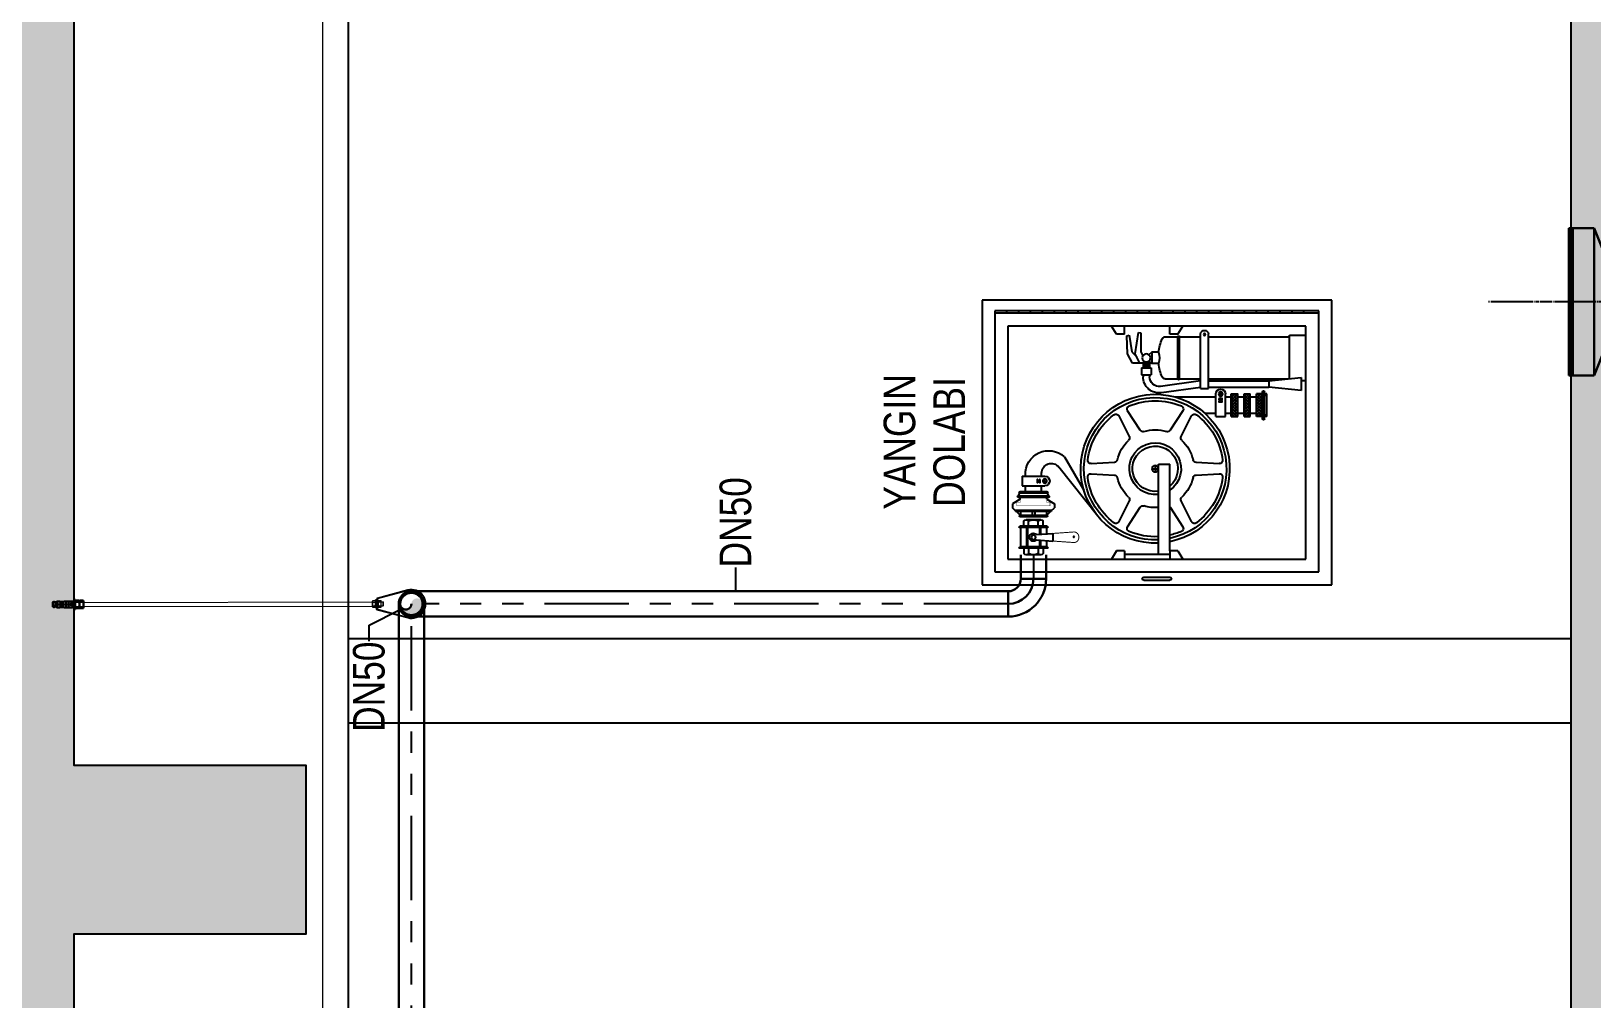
# Model space of a CAD drawing. Header units: millimetres. Extents: x -379292 to 1221486, y 92049 to 447512.
# Drawn here: x -33176 to -29475, y 178765 to 181061 of the extents above; entities that cross this region are included whole.
import ezdxf
from ezdxf.enums import TextEntityAlignment as Align

# ---------------------------------------------------------------- set-up
doc = ezdxf.new("R2010")
doc.units = ezdxf.units.MM
for name, pattern in [('ACISOTGB', [9, 4, -1, 1, -1, 1, -1]), ('CENTER', [2, 1.25, -0.25, 0.25, -0.25]), ('CENTRE', [50.8, 31.75, -6.35, 6.35, -6.35]), ('SOGUKSU1', [72, 60, -6, 0, -6])]:
    doc.linetypes.add(name, pattern=pattern)
for name, color, linetype in [('05_CONCRETE', 6, 'Continuous'), ('05_CONCRETE VIEW', 142, 'Continuous'), ('05_HATCH CONCRETE', 141, 'Continuous'), ('1-PISSU-BORUSU', 6, 'PIS'), ('M_YANGIN_SPR_ CAP', 7, 'Continuous')]:
    doc.layers.add(name, color=color, linetype=linetype)
for name, color, linetype, lineweight in [('1-MIMARI', 8, 'Continuous', 9), ('1-YANGIN BORUSU-2', 5, 'SOGUKSU1', 30), ('1-YANGIN BORUSU-3', 1, 'SOGUKSU1', 30), ('e_kesit_cizgisi', 7, 'Continuous', 9)]:
    doc.layers.add(name, color=color, linetype=linetype, lineweight=lineweight)
doc.styles.add('DOA.ARIAL', font='arial.ttf')
doc.styles.get("Standard").update_dxf_attribs({"font": 'segoeuil.ttf'})
doc.linetypes.add('PIS', pattern='A,2.5,-0.09,[")",Standard,S=0.1,R=0,X=0,Y=-0.05],-0.035', length=2.625)

# ---------------------------------------------------------------- blocks, each defined once
blk = doc.blocks.new('A$C6a8db8d0')
at = {"layer": '05_HATCH CONCRETE', "ltscale": 25}
h = blk.add_hatch(dxfattribs=at)
h.set_pattern_fill('ANSI33', color=256, scale=1.5, angle=180, style=0)
h.set_pattern_definition([(225, (-88179.537, -273658.197), (6.7351921, -6.7351921), []), (225, (-88186.273, -273658.197), (6.7351921, -6.7351921), [4.7625, -2.38125])])
h.paths.add_polyline_path([(5815, 1180), (5795, 1180), (5795, 1160), (-1895, 1160), (-1895, 1080), (-1845, 1080), (-1845, 1145), (-1635, 1145), (-1635, 1090), (-1595, 1090), (-1595, 1145), (-1335, 1145), (-1335, 1090), (-1295, 1090), (-1295, 1145), (-1090, 1145), (-1090, 1080), (-1040, 1080), (-1040, 1145), (-835, 1145), (-835, 1090), (-795, 1090), (-795, 1145), (-535, 1145), (-535, 1090), (-495, 1090), (-495, 1145), (-290, 1145), (-290, 1080), (-240, 1080), (-240, 1145), (-35, 1145), (-35, 1090), (5, 1090), (5, 1145), (265, 1145), (265, 1090), (305, 1090), (305, 1145), (510, 1145), (510, 1080), (560, 1080), (560, 1145), (765, 1145), (765, 1090), (805, 1090), (805, 1145), (1065, 1145), (1065, 1090), (1105, 1090), (1105, 1145), (1310, 1145), (1310, 1080), (1360, 1080), (1360, 1145), (1565, 1145), (1565, 1090), (1605, 1090), (1605, 1145), (1865, 1145), (1865, 1090), (1905, 1090), (1905, 1145), (2110, 1145), (2110, 1080), (2160, 1080), (2160, 1145), (2365, 1145), (2365, 1090), (2405, 1090), (2405, 1145), (2665, 1145), (2665, 1090), (2705, 1090), (2705, 1145), (2910, 1145), (2910, 1080), (2960, 1080), (2960, 1145), (3165, 1145), (3165, 1090), (3205, 1090), (3205, 1145), (3465, 1145), (3465, 1090), (3505, 1090), (3505, 1145), (3710, 1145), (3710, 1080), (3760, 1080), (3760, 1145), (3965, 1145), (3965, 1090), (4005, 1090), (4005, 1145), (4265, 1145), (4265, 1090), (4305, 1090), (4305, 1145), (4510, 1145), (4510, 1080), (4560, 1080), (4560, 1145), (4765, 1145), (4765, 1090), (4805, 1090), (4805, 1145), (5065, 1145), (5065, 1090), (5105, 1090), (5105, 1145), (5310, 1145), (5310, 1080), (5360, 1080), (5360, 1145), (5540, 1145), (5540, 1090), (5580, 1090), (5580, 1145), (5765, 1145), (5765, 1080), (5815, 1080)])
at = {"layer": '05_HATCH CONCRETE', "ltscale": 25, "transparency": 33554671}
h = blk.add_hatch(dxfattribs=at)
h.set_pattern_fill('ANSI33', color=256, scale=1.5, angle=180)
h.set_pattern_definition([(225, (-8686.666, 32930.851), (6.735192, -6.735192), []), (225, (-8693.402, 32930.851), (6.735192, -6.735192), [4.7625, -2.38125])])
h.paths.add_polyline_path([(-8675, 790), (-8675, 420), (-8725, 420), (-8725, 370), (9165, 370), (9165, 420), (9115, 420), (9115, 810), (9095, 810), (9095, 790), (5815, 790), (5815, 810), (5795, 810), (5795, 790), (-1895, 790), (-1895, 710), (-1845, 710), (-1845, 775), (-1635, 775), (-1635, 720), (-1595, 720), (-1595, 775), (-1335, 775), (-1335, 720), (-1295, 720), (-1295, 775), (-1090, 775), (-1090, 710), (-1040, 710), (-1040, 775), (-835, 775), (-835, 720), (-795, 720), (-795, 775), (-535, 775), (-535, 720), (-495, 720), (-495, 775), (-290, 775), (-290, 710), (-240, 710), (-240, 775), (-35, 775), (-35, 720), (5, 720), (5, 775), (265, 775), (265, 720), (305, 720), (305, 775), (510, 775), (510, 710), (560, 710), (560, 775), (765, 775), (765, 720), (805, 720), (805, 775), (1065, 775), (1065, 720), (1105, 720), (1105, 775), (1310, 775), (1310, 710), (1360, 710), (1360, 775), (1565, 775), (1565, 720), (1605, 720), (1605, 775), (1865, 775), (1865, 720), (1905, 720), (1905, 775), (2110, 775), (2110, 710), (2160, 710), (2160, 775), (2365, 775), (2365, 720), (2405, 720), (2405, 775), (2665, 775), (2665, 720), (2705, 720), (2705, 775), (2910, 775), (2910, 710), (2960, 710), (2960, 775), (3165, 775), (3165, 720), (3205, 720), (3205, 775), (3465, 775), (3465, 720), (3505, 720), (3505, 775), (3710, 775), (3710, 710), (3760, 710), (3760, 775), (3965, 775), (3965, 720), (4005, 720), (4005, 775), (4265, 775), (4265, 720), (4305, 720), (4305, 775), (4510, 775), (4510, 710), (4560, 710), (4560, 775), (4765, 775), (4765, 720), (4805, 720), (4805, 775), (5065, 775), (5065, 720), (5105, 720), (5105, 775), (5310, 775), (5310, 710), (5360, 710), (5360, 775), (5540, 775), (5540, 720), (5580, 720), (5580, 775), (5760, 775), (5760, 710), (5810, 710), (5810, 775), (6110, 775), (6110, 710), (6160, 710), (6160, 775), (6365, 775), (6365, 720), (6405, 720), (6405, 775), (6665, 775), (6665, 720), (6705, 720), (6705, 775), (6910, 775), (6910, 710), (6960, 710), (6960, 775), (7165, 775), (7165, 720), (7205, 720), (7205, 775), (7465, 775), (7465, 720), (7505, 720), (7505, 775), (7710, 775), (7710, 710), (7760, 710), (7760, 775), (7965, 775), (7965, 720), (8005, 720), (8005, 775), (8265, 775), (8265, 720), (8305, 720), (8305, 775), (8510, 775), (8510, 710), (8560, 710), (8560, 775), (8790, 775), (8790, 720), (8830, 720), (8830, 775), (9085, 775), (9085, 420), (-8645, 420), (-8645, 775), (-8270, 775), (-8270, 710), (-8220, 710), (-8220, 775), (-8015, 775), (-8015, 720), (-7975, 720), (-7975, 775), (-7715, 775), (-7715, 720), (-7675, 720), (-7675, 775), (-7470, 775), (-7470, 710), (-7420, 710), (-7420, 775), (-7215, 775), (-7215, 720), (-7175, 720), (-7175, 775), (-6915, 775), (-6915, 720), (-6875, 720), (-6875, 775), (-6670, 775), (-6670, 710), (-6620, 710), (-6620, 775), (-6415, 775), (-6415, 720), (-6375, 720), (-6375, 775), (-6115, 775), (-6115, 720), (-6075, 720), (-6075, 775), (-5870, 775), (-5870, 710), (-5820, 710), (-5820, 775), (-5615, 775), (-5615, 720), (-5575, 720), (-5575, 775), (-5315, 775), (-5315, 720), (-5275, 720), (-5275, 775), (-5070, 775), (-5070, 710), (-5020, 710), (-5020, 775), (-4815, 775), (-4815, 720), (-4775, 720), (-4775, 775), (-4515, 775), (-4515, 720), (-4475, 720), (-4475, 775), (-4270, 775), (-4270, 710), (-4220, 710), (-4220, 775), (-4015, 775), (-4015, 720), (-3975, 720), (-3975, 775), (-3715, 775), (-3715, 720), (-3675, 720), (-3675, 775), (-3470, 775), (-3470, 710), (-3420, 710), (-3420, 775), (-3215, 775), (-3215, 720), (-3175, 720), (-3175, 775), (-2915, 775), (-2915, 720), (-2875, 720), (-2875, 775), (-2670, 775), (-2670, 710), (-2620, 710), (-2620, 775), (-2435, 775), (-2435, 720), (-2395, 720), (-2395, 775), (-2175, 775), (-2175, 720), (-2135, 720), (-2135, 775), (-1955, 775), (-1955, 710), (-1905, 710), (-1905, 790)])
at = {"layer": '05_CONCRETE'}
for points in [[(-1090, 1080), (-1040, 1080), (-1040, 1145), (-835, 1145), (-835, 1090), (-795, 1090), (-795, 1145), (-535, 1145), (-535, 1090), (-495, 1090), (-495, 1145), (-290, 1145), (-290, 1080), (-240, 1080), (-240, 1145), (-35, 1145), (-35, 1090), (5, 1090), (5, 1145), (265, 1145), (265, 1090), (305, 1090)], [(5795, 790), (-1895, 790)]]:
    blk.add_lwpolyline(points, dxfattribs=at)
at = {"layer": '05_CONCRETE VIEW', "ltscale": 20, "flags": 128}
blk.add_lwpolyline([(-295, 1080), (-1035, 1080)], dxfattribs=at)
at = {"layer": '05_CONCRETE VIEW', "color": 252, "ltscale": 20, "flags": 128}
blk.add_lwpolyline([(-785, 790), (-785, 1080)], dxfattribs=at)
at = {"layer": '05_CONCRETE VIEW', "color": 250, "ltscale": 20, "flags": 128}
blk.add_lwpolyline([(-765, 790), (-765, 1080)], dxfattribs=at)
blk = doc.blocks.new('A$C126178c8')
at = {"layer": '1-YANGIN BORUSU-2', "color": 30, "ltscale": 25}
for p, q in [((-12, 17.5), (-12, -17.5)), ((-6, 17.5), (-12, 17.5)), ((-11, 17.5), (-11, -17.5)), ((-1, 5), (-6, 17.5)), ((-6, 17.5), (-6, -17.5)), ((-1, 5), (0, 5)), ((-1, 5), (-1, -5)), ((0, 5), (0, -5)), ((-1, -5), (-6, -17.5)), ((-1, -5), (0, -5)), ((-6, -17.5), (-12, -17.5))]:
    blk.add_line(p, q, dxfattribs=at)
blk = doc.blocks.new('*U1088')
h = blk.add_hatch()
h.set_pattern_fill('ANSI31', color=256, scale=0.1, angle=180)
h.set_pattern_definition([(225, (-8e-08, -7.19072), (0.224506, -0.224506), [])])
h.paths.add_polyline_path([(-3.02, 0, 1), (3.01, 0, 1)])
h.paths.add_polyline_path([(2.65, 0, -1), (-2.65, 0, -1)], flags=16)
h = blk.add_hatch(color=256)
h.dxf.hatch_style = 1
h.paths.add_polyline_path([(0, -2.65, 1), (0, 0, -1), (0, 2.65, 0.414214), (-2.65, 0, 0.414214)])
at = {"color": 7, "ltscale": 0.5}
for p, q in [((-0.69, 83.93), (-0.61, 84.17)), ((-0.69, 83.41), (-0.69, 83.93)), ((-0.69, 83.41), (-0.61, 83.31)), ((-0.69, 82.35), (-0.61, 82.44)), ((-0.69, 80.42), (-0.69, 82.35)), ((-0.69, 81.72), (-0.66, 82.16)), ((-0.69, 81.72), (-0.42, 81.72)), ((-0.69, 81.08), (-0.66, 81.52)), ((-0.66, 82.16), (-0.42, 82.16)), ((-0.66, 81.52), (-0.42, 81.52)), ((-0.61, 84.17), (-0.33, 84.17)), ((-0.61, 82.44), (-0.61, 83.31)), ((-0.47, 84.32), (-0.6, 84.72)), ((-0.54, 85.04), (0.62, 85.04)), ((-0.54, 84.93), (0.62, 84.93)), ((-0.47, 84.17), (-0.47, 84.32)), ((-0.47, 84.32), (0.55, 84.32)), ((-0.42, 82.16), (-0.42, 81.72)), ((-0.42, 81.52), (-0.42, 81.08)), ((-0.33, 84.17), (0.04, 83.8)), ((-0.22, 83.43), (0.3, 83.43)), ((-0.22, 83.43), (-0.22, 82.64)), ((-0.22, 83.08), (0.3, 83.08)), ((-0.22, 82.64), (0.04, 82.38)), ((0.41, 84.17), (0.04, 83.8)), ((0.04, 83.8), (0.04, 83.43)), ((0.3, 82.64), (0.04, 82.38)), ((0.04, 82.38), (0.04, 80.96)), ((0.3, 83.43), (0.3, 82.64)), ((0.69, 84.17), (0.41, 84.17)), ((0.74, 82.16), (0.5, 82.16)), ((0.5, 82.16), (0.5, 81.72)), ((0.77, 81.72), (0.5, 81.72)), ((0.74, 81.52), (0.5, 81.52)), ((0.5, 81.52), (0.5, 81.08)), ((0.55, 84.32), (0.68, 84.72)), ((0.55, 84.17), (0.55, 84.32)), ((0.77, 83.93), (0.69, 84.17)), ((0.77, 83.41), (0.69, 83.31)), ((0.69, 82.44), (0.69, 83.31)), ((0.77, 82.35), (0.69, 82.44)), ((0.77, 81.72), (0.74, 82.16)), ((0.77, 81.08), (0.74, 81.52)), ((0.77, 83.41), (0.77, 83.93)), ((0.77, 80.42), (0.77, 82.35)), ((-0.69, 81.08), (-0.42, 81.08)), ((-0.69, 80.42), (0.77, 80.42)), ((-0.69, 80), (-0.69, 80.23)), ((0.77, 80.23), (-0.69, 80.23)), ((-0.08, 80.84), (-0.08, 80.64)), ((0.16, 80.84), (0.16, 80.64)), ((0.77, 81.08), (0.5, 81.08)), ((0.77, 80), (0.77, 80.23))]:
    blk.add_line(p, q, dxfattribs=at)
at = {"color": 7}
for p, q in [((-1.17, 79.75), (-1.17, 80)), ((-1.17, 80), (1.23, 80)), ((-1.17, 79.75), (1.23, 79.75)), ((-0.88, 79.66), (-0.88, 78.84)), ((-0.88, 78.66), (-0.88, 77.84)), ((-0.73, 78.75), (0.79, 78.75)), ((-0.73, 77.75), (0.79, 77.75)), ((-0.58, 79.66), (-0.58, 78.84)), ((-0.58, 78.66), (-0.58, 77.84)), ((0.64, 79.66), (0.64, 78.84)), ((0.64, 78.66), (0.64, 77.84)), ((0.94, 79.66), (0.94, 78.84)), ((0.94, 78.66), (0.94, 77.84)), ((1.23, 79.75), (1.23, 80))]:
    blk.add_line(p, q, dxfattribs=at)
at = {"color": 7, "linetype": 'Continuous', "lineweight": 5}
for p, q in [((-0.47, 77.75), (-0.47, 9.24)), ((0.53, 77.75), (0.53, 9.24))]:
    blk.add_line(p, q, dxfattribs=at)
at = {"lineweight": 5}
for p, q in [((-0.93, 8.51), (0.99, 8.51)), ((-0.93, 7.87), (0.99, 7.87)), ((-0.78, 9.12), (-0.78, 8.63)), ((-0.78, 7.75), (-0.78, 7.26)), ((-0.6, 9.24), (0.65, 9.24)), ((-0.43, 9.12), (-0.43, 8.63)), ((-0.43, 7.75), (-0.43, 7.26)), ((0.48, 9.12), (0.48, 8.63)), ((0.48, 7.75), (0.48, 7.26)), ((0.83, 9.12), (0.83, 8.63)), ((0.83, 7.75), (0.83, 7.26)), ((-0.6, 7.14), (0.65, 7.14)), ((-0.43, 7.14), (-0.43, 6.66)), ((-0.43, 6.66), (0.48, 6.66)), ((-0.43, 6.66), (-0.35, 6.58)), ((-0.35, 6.58), (0.4, 6.58)), ((0.48, 6.66), (0.4, 6.58)), ((0.48, 7.14), (0.48, 6.66))]:
    blk.add_line(p, q, dxfattribs=at)
at = {"linetype": 'CENTRE', "lineweight": 5}
for p, q in [((-0.93, 8.35), (-0.93, 8.51)), ((-0.93, 8.03), (-0.93, 7.87)), ((0.99, 8.35), (0.99, 8.51)), ((0.99, 8.03), (0.99, 7.87))]:
    blk.add_line(p, q, dxfattribs=at)
at = {"color": 7, "linetype": 'Continuous', "lineweight": 15}
for p, q in [((-0.69, 8.19), (-0.69, 8.04)), ((0.73, 8.2), (0.73, 8.35))]:
    blk.add_line(p, q, dxfattribs=at)
blk.add_lwpolyline([(-3.19, 0.85), (-1.24, 8.13, -0.339454), (-1.14, 8.2), (0.98, 8.2), (0.98, 8.35), (-1.22, 8.35, 0.339454), (-1.36, 8.24), (-3.33, 0.89, 1.303225), (3.33, 0.89), (1.41, 8.08, 0.339454), (1.26, 8.19), (-0.94, 8.19), (-0.94, 8.04), (1.18, 8.04, -0.339454), (1.28, 7.97), (3.19, 0.85, -1.303225)], format="xyb", close=True, dxfattribs=at)
for radius in [3.02, 2.65]:
    blk.add_circle((0, 0), radius)
at = {"color": 7, "ltscale": 0.5}
for centre, radius, start, end in [((-0.44, 84.78), 0.177, 125.9379, 201.7909), ((-0.37, 84.99), 0.177, 163.8644, 201.7909), ((0.45, 84.99), 0.177, 338.2091, 16.1356), ((0.52, 84.78), 0.177, 338.2091, 54.0621), ((-0.71, 80.32), 0.0963, 278.9277, 81.0723), ((0.04, 80.84), 0.118, 0, 180), ((0.04, 80.64), 0.118, 180, 0), ((0.79, 80.32), 0.0963, 98.9277, 261.0723)]:
    blk.add_arc(centre, radius, start, end, dxfattribs=at)
at = {"color": 7}
for centre, radius, start, end in [((-0.73, 79.58), 0.176, 30.2552, 149.7448), ((-0.73, 78.93), 0.176, 210.2552, 329.7448), ((-0.73, 78.58), 0.176, 30.2552, 149.7448), ((-0.73, 77.93), 0.176, 210.2552, 329.7448), ((0.03, 77.59), 2.16, 73.6568, 106.3432), ((0.03, 80.91), 2.16, 253.6568, 286.3432), ((0.03, 76.59), 2.16, 73.6568, 106.3432), ((0.03, 79.91), 2.16, 253.6568, 286.3432), ((0.79, 79.58), 0.176, 30.2552, 149.7448), ((0.79, 78.93), 0.176, 210.2552, 329.7448), ((0.79, 78.58), 0.176, 30.2552, 149.7448), ((0.79, 77.93), 0.176, 210.2552, 329.7448)]:
    blk.add_arc(centre, radius, start, end, dxfattribs=at)
at = {"lineweight": 5}
for centre, radius, start, end in [((-0.6, 9.06), 0.188, 20.8221, 159.1779), ((-0.6, 8.7), 0.188, 200.8221, 339.1779), ((-0.6, 7.69), 0.188, 20.8221, 159.1779), ((0.03, 8.34), 0.907, 60.0793, 119.9207), ((0.03, 9.42), 0.907, 240.0793, 299.9207), ((0.03, 6.97), 0.907, 60.0793, 119.9207), ((0.65, 9.06), 0.188, 20.8221, 159.1779), ((0.65, 8.7), 0.188, 200.8221, 339.1779), ((0.65, 7.69), 0.188, 20.8221, 159.1779), ((-0.6, 7.33), 0.188, 200.8221, 339.1779), ((0.03, 8.04), 0.907, 240.0793, 299.9207), ((0.65, 7.33), 0.188, 200.8221, 339.1779)]:
    blk.add_arc(centre, radius, start, end, dxfattribs=at)
blk.add_arc((0, 1.33), 1.32, 90, 270)
blk = doc.blocks.new('A$C3ECB51C4')
for p, q in [((0.165, 5.529), (0.14, 5.454)), ((0.14, 5.454), (0.656, 5.369)), ((0.72, 5.509), (0.165, 5.529)), ((0.656, 5.369), (0.817, 5.223)), ((1.012, 5.35), (0.72, 5.509)), ((1.012, 4.763), (1.012, 5.35)), ((0.719, 5.27), (0.067, 5.162)), ((0.067, 5.162), (0.078, 5.096)), ((0.078, 5.096), (0.655, 5.093)), ((0.655, 5.093), (0.779, 5.03)), ((0.672, 4.75), (0.749, 4.848)), ((1.012, 5.13), (0.719, 5.27)), ((1.022, 4.75), (0.945, 4.848)), ((1.012, 5.025), (1.154, 5.025)), ((1.012, 4.975), (1.154, 4.975)), ((1.012, 4.925), (1.154, 4.925)), ((1.012, 4.875), (1.154, 4.875)), ((1.012, 4.825), (1.154, 4.825)), ((1.154, 5.075), (1.371, 5.075)), ((1.154, 5.075), (1.154, 4.775)), ((1.371, 5.075), (1.371, 4.775)), ((1.371, 5.025), (1.432, 5.025)), ((1.371, 4.825), (1.432, 4.825)), ((0.197, 4.344), (0.197, 3.95)), ((0.672, 4.55), (0.672, 4.75)), ((0.672, 4.75), (1.022, 4.75)), ((1.022, 4.55), (1.022, 4.75)), ((1.154, 4.775), (1.371, 4.775)), ((1.497, 4.344), (1.497, 3.95)), ((1.557, 3.25), (1.729, 4.484)), ((1.759, 3.25), (1.927, 4.456)), ((1.497, 3.95), (0.197, 3.95)), ((0.197, 3.9), (0.197, 3.25)), ((1.497, 3.9), (0.197, 3.9)), ((1.497, 3.9), (1.497, 3.25)), ((1.797, 3.25), (0.109, 3.25)), ((1.797, 3), (0.109, 3)), ((0.197, 3), (0.197, 0.5)), ((1.497, 3), (1.497, 0.546)), ((1.557, 3), (1.557, 1.146)), ((1.757, 3), (1.757, 1.146)), ((1.797, 3.25), (1.797, 3)), ((1.557, 1.146), (1.457, 0.146)), ((1.557, 1.146), (1.757, 1.146)), ((1.857, 0.146), (1.757, 1.146)), ((1.493, 0.5), (0.147, 0.5)), ((0.147, 0.5), (0.147, 0)), ((1.547, 0), (0.147, 0)), ((1.457, 0.146), (1.857, 0.146)), ((1.547, 0.146), (1.547, 0))]:
    blk.add_line(p, q)
for centre, radius in [((0.847, 4.925), 0.125), ((0.123, 3.125), 0.0315)]:
    blk.add_circle(centre, radius)
for centre, radius, start, end in [((1.432, 4.525), 0.5, 352.0773, 90), ((1.432, 4.525), 0.3, 352.0773, 90), ((0.297, 4.344), 0.1, 113.8889, 180), ((0.847, 3.102), 1.458, 96.893, 113.8889), ((0.847, 4.981), 0.466, 247.9223, 292.0777), ((0.847, 3.102), 1.458, 66.1111, 83.107), ((1.397, 4.344), 0.1, 0, 66.1111), ((0.197, 3.925), 0.025, 90, 270), ((1.497, 3.925), 0.025, 270, 90), ((0.123, 3.125), 0.126, 96.5932, 263.4068)]:
    blk.add_arc(centre, radius, start, end)
blk = doc.blocks.new('A$C68f44e63')
h = blk.add_hatch()
h.set_pattern_fill('ANSI37', color=256, scale=384, style=0)
h.set_pattern_definition([(45, (-7293.716, 2464.556), (-33.94113, 33.94113), []), (135, (-7293.716, 2464.556), (-33.94113, -33.94113), [])])
h.paths.add_polyline_path([(-614, 2227), (-614, 2381), (-1152, 2381), (-1152, 2227)])
h.paths.add_polyline_path([(-614, 1935), (-614, 2074), (-1152, 2074), (-1152, 1935)])
h.paths.add_polyline_path([(-614, 1644), (-614, 1782), (-1152, 1782), (-1152, 1644)])
at = {"color": 1}
for p, q in [((-3379, 0), (-3379, 8294)), ((-3379, 8294), (3379, 8294)), ((3379, 8294), (3379, 0)), ((-3126, 307), (-3126, 7987)), ((-3126, 7987), (3072, 7987)), ((-3072, 307), (-3072, 7987)), ((3072, 7987), (3072, 307)), ((-3072, 7705), (-3126, 7705)), ((-3072, 7423), (-3126, 7423)), ((-2765, 614), (-2765, 7680)), ((-2765, 7680), (2765, 7680)), ((2765, 7680), (2765, 614)), ((-3072, 7141), (-3126, 7141)), ((798, 7265), (770, 7265)), ((1167, 7265), (1029, 7265)), ((-3072, 6860), (-3126, 6860)), ((798, 6881), (726, 6881)), ((1167, 6881), (1029, 6881)), ((-3072, 6578), (-3126, 6578)), ((-3072, 6296), (-3126, 6296)), ((337, 6341), (1134, 5876)), ((1751, 5544), (583, 6470)), ((-3072, 6014), (-3126, 6014)), ((-3072, 5732), (-3126, 5732)), ((-3072, 5450), (-3126, 5450)), ((-2573, 5107), (-2765, 5222)), ((2573, 5107), (2765, 5222)), ((-3072, 5168), (-3126, 5168)), ((-3072, 4886), (-3126, 4886)), ((-2573, 4915), (-2765, 4915)), ((-2573, 4915), (-2573, 5107)), ((2573, 4915), (2573, 5107)), ((2573, 4915), (2765, 4915)), ((2650, 4915), (2650, 3840)), ((-3072, 4604), (-3126, 4604)), ((3192, 4454), (3192, 3840)), ((3269, 4454), (3269, 3840)), ((-3072, 4322), (-3126, 4322)), ((2650, 4109), (511, 4109)), ((511, 4109), (511, 3840)), ((-3072, 4040), (-3126, 4040)), ((-3072, 3759), (-3126, 3759)), ((-2573, 3840), (-2765, 3840)), ((-2573, 3648), (-2573, 3840)), ((2573, 3840), (511, 3840)), ((2573, 3648), (2573, 3840)), ((2573, 3840), (2765, 3840)), ((-3072, 3477), (-3126, 3477)), ((-2573, 3648), (-2765, 3533)), ((-1075, 2749), (-1075, 3695)), ((2573, 3648), (2765, 3533)), ((-3072, 3195), (-3126, 3195)), ((-691, 2749), (-691, 3004)), ((-3072, 2913), (-3126, 2913)), ((-3072, 2631), (-3126, 2631)), ((-3072, 2349), (-3126, 2349)), ((-1075, 2381), (-1075, 2519)), ((-1075, 2074), (-1075, 2227)), ((-691, 2381), (-691, 2519)), ((-691, 2074), (-691, 2227)), ((-3072, 2067), (-3126, 2067)), ((-1075, 1782), (-1075, 1935)), ((-691, 1782), (-691, 1935)), ((-3072, 1785), (-3126, 1785)), ((-3072, 1503), (-3126, 1503)), ((-3072, 1221), (-3126, 1221)), ((-3072, 939), (-3126, 939)), ((-3072, 658), (-3126, 658)), ((2765, 614), (-2765, 614)), ((3379, 0), (-3379, 0)), ((3072, 307), (-3126, 307))]:
    blk.add_line(p, q, dxfattribs=at)
at = {"color": 151}
for p, q in [((1272, 7434), (1198, 7395)), ((1272, 6713), (1272, 7434)), ((1302, 6713), (1302, 7434)), ((1348, 7390), (1455, 7573)), ((1455, 7573), (1547, 7573)), ((1621, 7496), (1547, 7573)), ((1616, 6651), (1616, 7496)), ((1616, 7496), (1639, 7496)), ((1639, 6651), (1639, 7496)), ((1732, 7381), (1639, 7477)), ((1167, 7265), (1029, 7265)), ((1167, 6751), (1167, 7395)), ((1198, 6751), (1198, 7395)), ((1348, 7390), (1302, 7390)), ((1639, 7381), (1732, 7381)), ((1639, 7104), (1732, 7104)), ((1639, 7043), (1732, 7043)), ((1732, 6751), (1732, 7395)), ((1762, 6751), (1762, 7395)), ((1198, 6751), (1272, 6713)), ((1348, 6757), (1302, 6757)), ((1348, 6757), (1455, 6574)), ((1732, 6766), (1639, 6670)), ((1639, 6766), (1732, 6766)), ((1455, 6574), (1547, 6574)), ((1621, 6651), (1547, 6574)), ((1616, 6651), (1639, 6651))]:
    blk.add_line(p, q, dxfattribs=at)
at = {"color": 5}
for p, q in [((798, 7342), (798, 6804)), ((798, 7342), (1029, 7342)), ((1029, 7342), (1029, 6804)), ((882, 6843), (931, 6758)), ((896, 6851), (945, 6766)), ((-1114, 2666), (-1198, 2617)), ((-1106, 2652), (-1190, 2603)), ((-614, 2749), (-1152, 2749)), ((-614, 2749), (-614, 2519)), ((-614, 2519), (-1152, 2519))]:
    blk.add_line(p, q, dxfattribs=at)
at = {"color": 6}
for p, q in [((1833, 6901), (1833, 7246)), ((1987, 7304), (1862, 7304)), ((1987, 7189), (1862, 7189)), ((1987, 6751), (1987, 7395)), ((2018, 6751), (2018, 7395)), ((2018, 7381), (2478, 7381)), ((2018, 7238), (2478, 7238)), ((2018, 7215), (2478, 7215)), ((2478, 6751), (2478, 7395)), ((2509, 6751), (2509, 7395)), ((2509, 7304), (2634, 7304)), ((2509, 7189), (2634, 7189)), ((2663, 6901), (2663, 7246)), ((1987, 6958), (1862, 6958)), ((1987, 6843), (1862, 6843)), ((2018, 6931), (2182, 6931)), ((2018, 6908), (2180, 6908)), ((2018, 6766), (2169, 6766)), ((2186, 7000), (2158, 6613)), ((2309, 7000), (2338, 6613)), ((2314, 6931), (2478, 6931)), ((2316, 6908), (2478, 6908)), ((2326, 6766), (2478, 6766)), ((2509, 6958), (2634, 6958)), ((2509, 6843), (2634, 6843)), ((2158, 6613), (2338, 6613))]:
    blk.add_line(p, q, dxfattribs=at)
for p, q in [((471, 5154), (502, 5705)), ((742, 5705), (772, 5154)), ((-292, 4539), (-754, 4841)), ((-634, 5049), (-141, 4800)), ((1385, 4800), (1877, 5049)), ((1997, 4841), (1535, 4539)), ((545, 4186), (698, 4186)), ((622, 4262), (622, 4109)), ((-754, 3530), (-292, 3832)), ((1535, 3832), (1997, 3530)), ((-141, 3571), (-634, 3322)), ((1877, 3322), (1385, 3571)), ((502, 2666), (471, 3218)), ((772, 3218), (742, 2666)), ((-614, 2381), (-1152, 2381)), ((-1152, 2381), (-1152, 2227)), ((-614, 2227), (-1152, 2227)), ((-614, 2381), (-614, 2227)), ((-614, 2074), (-1152, 2074)), ((-1152, 2074), (-1152, 1935)), ((-614, 1935), (-1152, 1935)), ((-614, 2074), (-614, 1935)), ((-564, 1644), (-1202, 1644)), ((-564, 1590), (-1202, 1590)), ((-614, 1782), (-1152, 1782)), ((-1152, 1644), (-1152, 1782)), ((-1152, 1536), (-1152, 1590)), ((-614, 1536), (-1152, 1536)), ((-1114, 1536), (-1114, 1590)), ((-653, 1536), (-653, 1590)), ((-614, 1644), (-614, 1782)), ((-614, 1536), (-614, 1590))]:
    blk.add_line(p, q)
at = {"color": 151, "const_width": 11.5}
blk.add_lwpolyline([(1348, 6757), (1424, 6757), (1424, 6680), (1501, 6680), (1501, 7467), (1424, 7467), (1424, 7390), (1348, 7390)], dxfattribs=at)
at = {"color": 5}
for points in [[(875, 6968), (875, 6989), (952, 6989), (952, 6968)], [(875, 6912), (875, 6933), (952, 6933), (952, 6912)], [(-1045, 2673), (-1024, 2673), (-1024, 2596), (-1045, 2596)], [(-989, 2673), (-968, 2673), (-968, 2596), (-989, 2596)]]:
    blk.add_lwpolyline(points, close=True, dxfattribs=at)
at = {"color": 1, "const_width": 23}
blk.add_lwpolyline([(2338, 6613), (2373, 6122, -0.435679), (2258, 5998), (2237, 5998, -0.435679), (2123, 6122), (2158, 6613)], format="xyb", dxfattribs=at)
at = {"color": 6}
blk.add_circle((2248, 7073), 52.8, dxfattribs=at)
at = {"color": 5}
for centre in [(914, 6804), (-1152, 2634)]:
    blk.add_circle(centre, 49.5, dxfattribs=at)
at = {"color": 1}
blk.add_circle((2237, 6113), 12, dxfattribs=at)
blk.add_circle((622, 4186), 76.8)
at = {"color": 151}
for centre, start, end in [((1182, 7395), 0, 180), ((1287, 7434), 0, 180), ((1747, 7395), 0, 180), ((1182, 6751), 180, 0), ((1287, 6713), 180, 0), ((1747, 6751), 180, 0)]:
    blk.add_arc(centre, 15.4, start, end, dxfattribs=at)
at = {"color": 6}
for centre, radius, start, end in [((2002, 7395), 15.4, 0, 180), ((2494, 7395), 15.4, 0, 180), ((1906, 7246), 72.5, 127.3712, 232.6288), ((2080, 7073), 247, 152.222, 207.778), ((2248, 7073), 96, 309.7918, 230.2082), ((2590, 7246), 72.5, 307.3712, 52.6288), ((2415, 7073), 247, 332.222, 27.778), ((1906, 6901), 72.5, 127.3712, 232.6288), ((2002, 6751), 15.4, 180, 0), ((2494, 6751), 15.4, 180, 0), ((2590, 6901), 72.5, 307.3712, 52.6288)]:
    blk.add_arc(centre, radius, start, end, dxfattribs=at)
at = {"color": 1}
for centre, radius, start, end in [((748, 6712), 554, 87.7735, 221.999), ((726, 6651), 230, 90, 231.5782), ((3230, 4454), 38.4, 0, 180), ((3230, 3840), 38.4, 180, 0)]:
    blk.add_arc(centre, radius, start, end, dxfattribs=at)
at = {"color": 5}
for centre, start, end in [((914, 6804), 180, 0), ((-1152, 2634), 90, 270)]:
    blk.add_arc(centre, 115, start, end, dxfattribs=at)
for centre, radius, start, end in [((622, 4186), 1766, 357.5081, 348.7172), ((622, 4186), 1690, 357.3947, 348.1971), ((622, 4186), 1613, 97.3612, 142.6388), ((425, 5709), 76.8, 356.8599, 97.3612), ((818, 5709), 76.8, 82.6388, 183.1401), ((622, 4186), 1613, 37.3612, 82.6388), ((-796, 4777), 76.8, 56.8599, 157.3612), ((-599, 5118), 76.8, 142.6388, 243.1401), ((-107, 4868), 76.8, 243.1401, 316.8563), ((622, 4186), 922, 103.1437, 136.8563), ((395, 5158), 76.8, 283.1437, 356.8599), ((849, 5158), 76.8, 183.1401, 256.8563), ((622, 4186), 922, 43.1437, 76.8563), ((1350, 4868), 76.8, 223.1437, 296.8599), ((1843, 5118), 76.8, 296.8599, 37.3612), ((2039, 4777), 76.8, 22.6388, 123.1401), ((622, 4186), 1613, 157.3612, 202.6388), ((622, 4186), 922, 163.1437, 196.8563), ((-334, 4475), 76.8, 343.1437, 56.8599), ((622, 4186), 614, 352.8192, 325.7711), ((622, 4186), 538, 351.7868, 319.9948), ((1577, 4475), 76.8, 123.1401, 196.8563), ((622, 4186), 922, 355.2198, 16.8563), ((622, 4186), 1613, 357.2706, 22.6388), ((-334, 3896), 76.8, 303.1401, 16.8563), ((1577, 3896), 76.8, 226.9162, 236.8599), ((622, 4186), 1613, 337.3612, 347.6264), ((-796, 3594), 76.8, 202.6388, 303.1401), ((-107, 3503), 76.8, 43.1437, 116.8599), ((622, 4186), 922, 223.1437, 256.8563), ((622, 4186), 922, 283.1437, 316.8563), ((1350, 3503), 76.8, 63.1401, 136.8563), ((2039, 3594), 76.8, 236.8599, 337.3612), ((-599, 3253), 76.8, 116.8599, 217.3612), ((622, 4186), 1613, 217.3612, 262.6388), ((395, 3213), 76.8, 3.1401, 76.8563), ((849, 3213), 76.8, 103.1437, 176.8599), ((622, 4186), 1613, 277.3612, 322.6388), ((1843, 3253), 76.8, 322.6388, 63.1401), ((425, 2662), 76.8, 262.6388, 3.1401), ((818, 2662), 76.8, 176.8599, 277.3612), ((-1202, 1617), 26.9, 90, 270), ((-564, 1617), 26.9, 270, 90)]:
    blk.add_arc(centre, radius, start, end)
at = {"xscale": 767.9999999999927, "yscale": 767.9999999999927, "zscale": 767.9999999999927}
blk.add_blockref('A$C3ECB51C4', (-2659, 614), dxfattribs=at)
blk = doc.blocks.new('A$Cc4a6e48b')
at = {"color": 1, "linetype": 'ACISOTGB', "ltscale": 5}
for p, q in [((162.55, 7880), (162.55, 7874.31)), ((15, 1498.02), (15, 7868.31)), ((156.55, 7868.31), (18, 7868.31))]:
    blk.add_line(p, q, dxfattribs=at)
at = {"layer": '1-PISSU-BORUSU', "color": 1, "linetype": 'CENTER', "ltscale": 7.5}
blk.add_line((386.03, 7940, 0), (270.47, 7940, 0), dxfattribs=at)
at = {"layer": '1-YANGIN BORUSU-3', "linetype": 'ByBlock', "ltscale": 25}
for p, q in [((159.55, 7880), (159.55, 7874.31)), ((165.55, 7880), (165.55, 7874.31)), ((159.55, 7874.31), (165.55, 7874.31)), ((156.55, 7871.31), (15.22, 7871.31)), ((156.55, 7871.31), (156.55, 7865.31)), ((12, 1498.02), (12, 7868.31)), ((18, 1498.02), (18, 7868.31)), ((156.55, 7865.31), (15.33, 7865.31))]:
    blk.add_line(p, q, dxfattribs=at)
for radius in [3, 6, 9]:
    blk.add_arc((156.55, 7874.31), radius, 270, 0, dxfattribs=at)
at = {"layer": 'e_kesit_cizgisi', "color": 6, "ltscale": 25}
blk.add_lwpolyline([(-6, 242), (-6, 10334.64), (0, 10334.64), (0, 242)], close=True, dxfattribs=at)
at = {"layer": 'M_YANGIN_SPR_ CAP', "ltscale": 0.01}
for p, q in [((91.88, 7876.96), (91.88, 7871.31)), ((4.97, 7863.3), (12.31, 7866.96)), ((4.97, 7859.46), (4.97, 7863.3))]:
    blk.add_line(p, q, dxfattribs=at)
at = {"ltscale": 25, "xscale": -0.01, "yscale": 0.01, "zscale": 0.01, "rotation": 90}
blk.add_blockref('A$C68f44e63', (233.28, 7906.62), dxfattribs=at)
at = {"layer": '1-YANGIN BORUSU-3', "ltscale": 25, "rotation": 90.10874289727377}
blk.add_blockref('*U1088', (15, 7868.31), dxfattribs=at)
at = {"layer": 'M_YANGIN_SPR_ CAP', "ltscale": 0.01, "style": 'DOA.ARIAL', "width": 0.8}
for s, p in [('YANGIN', (127.01, 7906.75, -15527.66)), ('DOLABI', (138.8, 7906.75, -15527.66)), ('DN50', (88.09, 7887.69, -15527.66)), ('DN50', (1.14, 7848.67, -15527.66))]:
    blk.add_text(s, height=7.5, rotation=90, dxfattribs=at).set_placement(p, align=Align.TOP_CENTER)

msp = doc.modelspace()

# ---------------------------------------------------------------- block references
at = {"layer": '1-MIMARI', "ltscale": 25, "xscale": 10, "yscale": 10, "zscale": 10, "rotation": 90}
msp.add_blockref('A$C6a8db8d0', (-21624.5, 187268.8), dxfattribs=at)

# ---------------------------------------------------------------- next in the draw order: linework, layer by layer
at = {"layer": '1-PISSU-BORUSU', "color": 1, "linetype": 'CENTER', "ltscale": 7.5}
msp.add_line((-28564.2, 180418.7, 0), (-29719.8, 180418.7, 0), dxfattribs=at)

# ---------------------------------------------------------------- next in the draw order: block references
at = {"color": 30, "xscale": 10, "yscale": 10, "zscale": 10}
msp.add_blockref('A$Cc4a6e48b', (-32424.5, 101018.8), dxfattribs=at)
at = {"layer": '1-YANGIN BORUSU-2', "ltscale": 25, "xscale": 10, "yscale": 10, "zscale": 10}
msp.add_blockref('A$C126178c8', (-29409.5, 180418.7, 0), dxfattribs=at)

doc.saveas('drawing.dxf')
